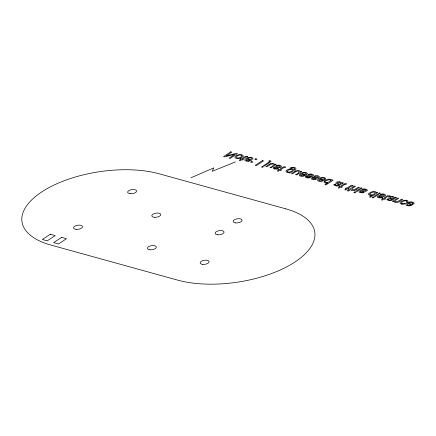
<?xml version="1.0" encoding="UTF-8"?>
<svg xmlns="http://www.w3.org/2000/svg" width="436" height="436" viewBox="0 0 436 436"><rect width="100%" height="100%" fill="white"/><g stroke="black" fill="none" stroke-linecap="round" stroke-linejoin="round"><path stroke-width="0.65" d="M340.429 183.442C340.745 181.474 335.257 182.559 338.009 183.638M393.457 198.162C393.763 196.058 388.302 197.306 391.059 198.32A12.797 5.81 -8.5 0 1 392.269 198.892M324.166 181.43C325.823 179.528 328.831 178.624 331.213 179.578A2.387 1.085 -8.5 0 1 331.583 180.019L331.567 180.33L332.227 179.899L333.186 180.166L325.975 184.913L324.945 184.624L327.534 182.924M368.709 193.758C370.36 191.851 373.374 190.952 375.75 191.905A2.387 1.085 -8.5 0 1 376.121 192.341L376.105 192.658L376.764 192.222L377.723 192.489L370.518 197.236L369.488 196.952L372.072 195.246M407.693 202.162L406.319 202.19A2.621 1.188 -8.5 0 0 406.837 201.394A2.06 0.937 -8.5 0 0 405.883 200.871M280.953 167.141C282.648 165.773 279.334 164.917 278.299 165.124A2.758 1.254 -8.5 0 0 276.364 165.533C275.192 165.844 277.04 166.312 277.53 165.822A1.624 0.736 -8.5 0 1 278.364 165.707L279.858 166.007L280.206 166.557A1.052 0.48 -8.5 0 1 280.119 166.672A1.085 0.491 -8.5 0 1 279.901 166.835L279.819 166.874A0.785 0.354 -8.5 0 1 279.536 166.966L275.241 166.797A1.886 0.856 -8.5 0 0 274.811 166.868A2.033 0.921 -8.5 0 0 273.95 167.184A2.142 0.976 -8.5 0 0 273.317 167.718A2.24 1.019 -8.5 0 0 273.301 168.247L273.563 168.509A4.224 1.918 -8.5 0 0 273.704 168.601A4.18 1.897 -8.5 0 0 274.495 168.917M313.048 176.024C314.743 174.667 311.435 173.8 310.399 174.008A2.758 1.254 -8.5 0 0 308.465 174.416C307.287 174.727 309.14 175.196 309.625 174.705A1.624 0.736 -8.5 0 1 310.465 174.591L311.953 174.891L312.307 175.441A1.052 0.48 -8.5 0 1 312.22 175.555A1.085 0.491 -8.5 0 1 312.002 175.719L311.92 175.757A0.785 0.354 -8.5 0 1 311.636 175.85L307.336 175.681A1.886 0.856 -8.5 0 0 306.911 175.752A2.033 0.921 -8.5 0 0 306.05 176.068M338.472 184.924L338.423 184.635A17.271 7.843 -8.5 0 0 337.126 184.074L336.766 183.921A7.112 3.226 -8.5 0 1 336.341 183.73C334.87 182.978 337.044 181.616 338.096 181.758A2.235 1.014 -8.5 0 1 338.701 181.736L339.693 181.861M339.693 184.112L339.208 184.215A12.797 5.81 -8.5 0 0 337.998 183.643M356.13 189.611L359.438 187.431L358.403 187.142L354.114 189.791L352.026 189.567L352.043 188.679L355.498 186.341L354.463 186.052L347.252 190.799L348.288 191.088L350.92 189.622A3.014 1.368 -8.5 0 0 351.612 190.238L351.852 190.325M269.399 164.241L266.025 166.465L267.061 166.748L270.282 164.634A8.208 3.728 -8.5 0 1 270.827 164.307C275.29 162.911 273.628 166.59 269.944 167.549L270.979 167.833L276.201 164.394L275.274 164.138L274.511 164.645L274.478 164.198A2.829 1.286 -8.5 0 0 273.982 163.718L272.031 163.358L270.211 163.778M294.943 171.31L291.575 173.533L292.611 173.817L295.826 171.702A8.208 3.728 -8.5 0 1 296.371 171.375C300.677 169.893 299.281 173.839 295.488 174.618L296.529 174.901L301.75 171.462L300.824 171.206L300.055 171.713L300.028 171.266A2.829 1.286 -8.5 0 0 299.527 170.792L297.575 170.427L295.755 170.847M338.45 184.935L337.72 185.289A0.943 0.431 -8.5 0 1 337.393 185.36A1.728 0.785 -8.5 0 1 336.679 185.365L336.303 185.316A3.859 1.749 -8.5 0 1 336.014 185.256A4.436 2.017 -8.5 0 1 335.518 185.098L335.099 184.848M392.444 199.966L394.814 198.418A19.042 8.644 -8.5 0 1 395.109 198.238L395.414 198.058A3.003 1.363 -8.5 0 1 396.417 197.661L395.332 197.361A2.959 1.346 -8.5 0 0 394.487 197.731A4.758 2.158 -8.5 0 0 392.803 196.5M342.364 183.382L342.064 183.556A19.042 8.644 -8.5 0 0 341.77 183.736L339.393 185.289A6.382 2.899 -8.5 0 1 338.805 185.632C337.426 187.06 330.75 184.472 335.317 184.134M344.827 184.379C347.318 184.493 347.361 183.294 344.522 183.725A0.97 0.441 -8.5 0 0 344.375 183.779L344.064 183.927A10.012 4.545 -8.5 0 0 343.306 184.395L340.298 186.374L339.54 186.161L338.848 186.613L339.611 186.826L338.314 187.676L338.816 188.314L340.641 187.109L341.682 187.398L342.369 186.946L341.328 186.657L344.38 184.646A4.18 1.897 -8.5 0 1 344.822 184.379M190.93 177.768L213.842 167.871L212.158 171.337L235.396 161.936M380.503 194.352C379.347 194.685 381.189 195.126 381.674 194.641A1.624 0.736 -8.5 0 1 382.514 194.532L384.002 194.832L384.35 195.377A1.052 0.48 -8.5 0 1 384.269 195.497A1.085 0.491 -8.5 0 1 384.051 195.655L383.963 195.699A0.785 0.354 -8.5 0 1 383.68 195.791L379.385 195.617A1.886 0.856 -8.5 0 0 378.96 195.693A2.033 0.921 -8.5 0 0 378.094 196.004A2.142 0.976 -8.5 0 0 377.462 196.538A2.24 1.019 -8.5 0 0 377.451 197.067L377.707 197.328A4.224 1.918 -8.5 0 0 377.849 197.421A4.18 1.897 -8.5 0 0 378.639 197.737L380.759 197.966L382.525 197.443L381.631 197.083L379.44 197.279A4.611 2.093 -8.5 0 1 379.124 197.181L378.639 196.892A0.888 0.403 -8.5 0 1 379.211 196.276M290.207 169.397L288.485 170.089A7.178 3.259 -8.5 0 0 288.114 170.329L287.319 171.146A2.126 0.965 -8.5 0 0 287.286 171.321L287.297 171.43M409.84 205.214L409.715 205.236A2.12 0.965 -8.5 0 1 408.238 205.247L408.14 205.22M307.178 176.357A1.27 0.578 -8.5 0 1 307.811 176.324A4.485 2.038 -8.5 0 1 308.012 176.329L309.991 176.52A11.995 5.445 -8.5 0 0 310.737 176.569L310.901 176.575M389.724 200.048L389.348 199.999A3.859 1.749 -8.5 0 1 389.059 199.933A4.436 2.017 -8.5 0 1 388.563 199.781L388.171 199.557M405.856 200.255L406.505 200.353A4.714 2.142 -8.5 0 1 406.946 200.467M293.651 167.315L295.597 167.909L296.006 168.863A2.262 1.025 -8.5 0 1 295.913 169.021L290.033 173.103L289.073 172.841L289.706 172.427L289.003 172.536A2.823 1.281 -8.5 0 1 287.591 172.52L287.171 172.427A3.384 1.537 -8.5 0 1 286.125 170.912M388.362 198.816C383.827 199.241 390.443 201.688 391.85 200.315A6.382 2.899 -8.5 0 0 392.433 199.966M392.743 196.543L391.751 196.413A2.235 1.014 -8.5 0 0 391.147 196.44C390.209 196.309 387.915 197.541 389.392 198.407A7.112 3.226 -8.5 0 0 389.817 198.603L390.182 198.751M401.747 204.119L401.621 204.092A4.823 2.191 -8.5 0 1 401.273 203.999A3.984 1.809 -8.5 0 1 400.226 203.416A3.101 1.412 -8.5 0 1 400.188 202.511A5.984 2.714 -8.5 0 1 401.692 201.252L403.207 200.549A3.319 1.504 -8.5 0 1 405.862 200.255M247.01 160.628L247.114 160.65A2.12 0.965 -8.5 0 0 248.585 160.644L248.705 160.622A2.959 1.341 -8.5 0 0 250.051 160.067L246.672 159.135A2.436 1.106 -8.5 0 0 246.934 160.682M301.38 175.675L301.478 175.697A2.12 0.965 -8.5 0 0 302.949 175.692L303.075 175.664A2.959 1.341 -8.5 0 0 304.421 175.114M274.495 168.917L276.615 169.141L278.381 168.623L277.487 168.263L275.296 168.46A4.611 2.093 -8.5 0 1 274.974 168.356L274.495 168.073A0.888 0.403 -8.5 0 1 275.067 167.457A1.27 0.578 -8.5 0 1 275.71 167.44A4.485 2.038 -8.5 0 1 275.912 167.446L277.89 167.637A11.995 5.445 -8.5 0 0 278.637 167.686L278.8 167.691A2.098 0.954 -8.5 0 0 280.975 167.151M304.453 175.125L301.042 174.182A2.436 1.106 -8.5 0 0 301.298 175.724M394.934 202.233L394.575 202.07A2.769 1.254 -8.5 0 1 394.139 201.574L394.144 201.225L393.403 201.71L392.465 201.454L397.692 198.015L398.727 198.304L395.278 200.636L394.978 201.11L395.25 201.53L397.365 201.743L401.621 199.099L402.657 199.388L399.158 201.688A6.12 2.78 -8.5 0 1 398.477 202.086A2.687 1.221 -8.5 0 1 397.55 202.402A2.861 1.297 -8.5 0 1 395.043 202.184M391.474 199.312L391.724 199.465L390.765 199.971A0.943 0.431 -8.5 0 1 390.443 200.037A1.728 0.785 -8.5 0 1 389.724 200.048M392.258 198.898L392.743 198.794A3.973 1.804 -8.5 0 0 393.441 198.227M369.837 194.271L370.638 193.203A7.635 3.466 -8.5 0 1 371.009 192.952L373.238 192.123A1.94 0.883 -8.5 0 1 375.243 192.707L374.366 193.818A7.739 3.515 -8.5 0 1 373.984 194.064L371.952 194.843A1.967 0.894 -8.5 0 1 369.815 194.276M243.125 156.251A3.711 1.684 -8.5 0 0 241.849 154.802A4.921 2.235 -8.5 0 0 241.451 154.676L240.786 154.573A3.461 1.57 -8.5 0 0 238.999 154.644A3.319 1.504 -8.5 0 0 238.083 154.862L236.007 155.881L234.988 156.965A3.21 1.455 -8.5 0 0 234.977 157.44A3.82 1.733 -8.5 0 0 236.05 158.268A4.829 2.191 -8.5 0 0 236.639 158.431L237.13 158.513A3.499 1.591 -8.5 0 0 240.35 158.132L241.833 157.396A8.889 4.033 -8.5 0 0 242.291 157.074L242.994 156.371A3.117 1.417 -8.5 0 0 243.065 156.251M248.52 161.216A3.608 1.64 -8.5 0 0 248.891 161.162A3.472 1.575 -8.5 0 0 249.981 160.889L251.904 159.898L247.343 158.639L248.395 158.143A2.436 1.106 -8.5 0 1 249.114 157.946C249.877 157.821 251.872 157.658 251.665 158.878C254.428 160.214 252.613 156.709 250.487 157.292A3.406 1.548 -8.5 0 0 247.768 157.641L246.253 158.361A7.412 3.363 -8.5 0 0 245.784 158.677L244.934 159.576A3.499 1.586 -8.5 0 0 244.836 159.941A3.662 1.662 -8.5 0 0 244.852 160.116A3.444 1.564 -8.5 0 0 245.501 160.824L245.877 160.988A4.72 2.142 -8.5 0 0 246.329 161.118L246.803 161.211A3.39 1.537 -8.5 0 0 248.52 161.222M269.41 164.247A6.872 3.123 -8.5 0 1 270.146 163.8M293.651 167.32A3.275 1.488 -8.5 0 0 292.425 167.288L292.289 167.31A2 0.91 -8.5 0 0 291.281 167.544L290.507 167.947L291.64 168.143A1.352 0.61 -8.5 0 1 292.572 167.844A2.414 1.095 -8.5 0 1 293.771 167.974L294.692 168.389L294.616 169.015A1.488 0.676 -8.5 0 1 294.518 169.114L294.442 169.179A10.971 4.981 -8.5 0 1 293.815 169.626L293.455 169.528A2.769 1.259 -8.5 0 0 292.747 168.983L291.531 168.737A2.889 1.313 -8.5 0 0 290.142 168.808L289.782 168.879A5.123 2.327 -8.5 0 0 286.229 170.912M290.202 169.386A2.115 0.959 -8.5 0 1 292.616 170.056L291.848 170.999A6.872 3.117 -8.5 0 1 291.493 171.239L290.158 171.855A2.207 1.003 -8.5 0 1 289.668 171.975L289.548 171.997A2.055 0.932 -8.5 0 1 287.264 171.435M294.954 171.315A6.872 3.123 -8.5 0 1 295.69 170.868M313.075 176.035A2.098 0.954 -8.5 0 1 310.884 176.602M307.167 176.34A0.888 0.403 -8.5 0 0 306.584 176.923L307.075 177.239A4.611 2.093 -8.5 0 0 307.396 177.343L309.587 177.147L310.481 177.507L308.715 178.024L306.59 177.801A4.18 1.897 -8.5 0 1 305.8 177.485A4.224 1.918 -8.5 0 1 305.663 177.392L305.402 177.13A2.24 1.019 -8.5 0 1 305.418 176.602A2.142 0.976 -8.5 0 1 306.05 176.068M313.07 177.986A1.27 0.578 -8.5 0 1 313.702 177.953A4.485 2.038 -8.5 0 1 313.904 177.964L315.882 178.15A11.995 5.445 -8.5 0 0 316.629 178.199L316.792 178.204A2.098 0.954 -8.5 0 0 318.967 177.665C320.602 176.248 317.332 175.452 316.291 175.637A2.758 1.254 -8.5 0 0 314.356 176.051C313.179 176.357 315.032 176.825 315.517 176.335A1.624 0.736 -8.5 0 1 316.356 176.226L317.849 176.52L318.198 177.071A1.052 0.48 -8.5 0 1 318.111 177.19A1.085 0.491 -8.5 0 1 317.893 177.348L317.811 177.387A0.785 0.354 -8.5 0 1 317.528 177.479L313.228 177.31A1.886 0.856 -8.5 0 0 312.803 177.381A2.033 0.921 -8.5 0 0 311.942 177.697A2.142 0.976 -8.5 0 0 311.309 178.231A2.24 1.019 -8.5 0 0 311.293 178.76L311.555 179.022A4.224 1.918 -8.5 0 0 311.696 179.114A4.18 1.897 -8.5 0 0 312.487 179.43L314.607 179.654L316.373 179.136L315.479 178.776L313.288 178.973A4.611 2.093 -8.5 0 1 312.966 178.869L312.487 178.586A0.888 0.403 -8.5 0 1 313.059 177.97M319.637 180.798A2.436 1.106 -8.5 0 1 319.375 179.256L322.787 180.199A2.959 1.341 -8.5 0 1 321.425 180.76L321.283 180.766A2.12 0.965 -8.5 0 1 319.811 180.771M327.55 182.973A3.025 1.373 -8.5 0 1 324.722 182.788A3.025 1.373 -8.5 0 1 324.324 181.447M339.753 181.817A4.758 2.158 -8.5 0 1 341.437 183.049A2.959 1.346 -8.5 0 1 342.282 182.679L343.366 182.978A3.003 1.363 -8.5 0 0 342.364 183.376M335.022 184.859A2.131 0.97 -8.5 0 1 335.36 184.145M340.391 183.551A3.973 1.804 -8.5 0 1 339.677 184.106M356.114 189.606A5.597 2.54 -8.5 0 1 354.997 190.238M354.959 190.33A2.736 1.243 -8.5 0 1 351.95 190.276M372.088 195.295A3.025 1.373 -8.5 0 1 369.265 195.115A3.025 1.373 -8.5 0 1 368.861 193.769M380.514 194.358A2.758 1.254 -8.5 0 1 382.454 193.933C383.467 193.791 386.808 194.543 385.097 195.966A2.098 0.954 -8.5 0 1 382.933 196.538L382.786 196.505A11.995 5.445 -8.5 0 1 382.04 196.456L380.061 196.271A4.485 2.038 -8.5 0 0 379.86 196.255A1.27 0.578 -8.5 0 0 379.227 196.293M388.073 199.541A2.131 0.97 -8.5 0 1 388.411 198.821M390.171 198.756A17.271 7.843 -8.5 0 1 391.479 199.306M405.894 200.86A2.093 0.948 -8.5 0 0 404.374 200.876L402.635 201.596A7.837 3.559 -8.5 0 0 402.248 201.841L401.349 202.893A2.158 0.981 -8.5 0 0 401.954 203.503A2.638 1.199 -8.5 0 0 402.205 203.579M402.134 203.639A2.049 0.932 -8.5 0 0 404.581 203.247L405.464 203.617A3.177 1.444 -8.5 0 1 401.703 204.157M406.973 200.451A3.39 1.542 -8.5 0 1 407.747 202.168M408.063 205.274A2.436 1.106 -8.5 0 1 407.802 203.726L411.219 204.669A2.959 1.341 -8.5 0 1 409.851 205.231M241.827 155.919L241.054 156.905A6.818 3.096 -8.5 0 1 240.694 157.145L239.331 157.772A2.278 1.036 -8.5 0 1 238.83 157.892A2.278 1.036 -8.5 0 1 236.247 157.189A2.164 0.981 -8.5 0 1 236.29 157.004L237.01 156.219A6.638 3.014 -8.5 0 1 237.495 155.897L238.879 155.292A2.18 0.992 -8.5 0 1 239.26 155.205A2.24 1.019 -8.5 0 1 241.822 155.843L241.827 155.919M306.094 173.653L305.87 174.177L307.053 174.4L307.435 173.566L306.737 172.792L304.851 172.34A3.406 1.548 -8.5 0 0 302.137 172.689L300.617 173.403A7.412 3.363 -8.5 0 0 300.153 173.724L299.303 174.623A3.499 1.586 -8.5 0 0 299.205 174.989A3.662 1.662 -8.5 0 0 299.221 175.163A3.444 1.564 -8.5 0 0 299.864 175.871L300.24 176.03A4.72 2.142 -8.5 0 0 300.693 176.166L301.167 176.258A3.39 1.537 -8.5 0 0 302.889 176.264A3.608 1.64 -8.5 0 0 303.254 176.209A3.472 1.575 -8.5 0 0 304.344 175.931L306.268 174.945L301.712 173.686L302.758 173.19A2.436 1.106 -8.5 0 1 303.478 172.994L305.238 172.999L306.094 173.653M324.433 178.727L324.21 179.25L325.392 179.474L325.768 178.646L325.076 177.866L323.19 177.414A3.406 1.548 -8.5 0 0 320.471 177.763L318.956 178.482A7.412 3.363 -8.5 0 0 318.487 178.798L317.637 179.697A3.499 1.586 -8.5 0 0 317.539 180.063A3.662 1.662 -8.5 0 0 317.555 180.237A3.444 1.564 -8.5 0 0 318.198 180.945L318.58 181.104A4.72 2.142 -8.5 0 0 319.032 181.24L319.506 181.332A3.39 1.537 -8.5 0 0 321.223 181.338A3.608 1.64 -8.5 0 0 321.594 181.283A3.472 1.575 -8.5 0 0 322.678 181.005L324.607 180.019L320.046 178.76L321.098 178.264A2.436 1.106 -8.5 0 1 321.812 178.068L323.572 178.073L324.433 178.727M412.859 203.198L412.636 203.726L413.819 203.944L414.2 203.116L413.502 202.337L411.617 201.884A3.406 1.548 -8.5 0 0 408.897 202.233L407.382 202.953A7.412 3.363 -8.5 0 0 406.913 203.269L406.063 204.168A3.499 1.586 -8.5 0 0 405.971 204.533A3.662 1.662 -8.5 0 0 405.987 204.707A3.444 1.564 -8.5 0 0 406.63 205.416L407.006 205.579A4.72 2.142 -8.5 0 0 407.458 205.71L407.933 205.803A3.39 1.537 -8.5 0 0 409.649 205.814A3.608 1.64 -8.5 0 0 410.02 205.754A3.472 1.575 -8.5 0 0 411.11 205.481L413.034 204.489L408.478 203.231L409.524 202.735A2.436 1.106 -8.5 0 1 410.243 202.538L411.998 202.549L412.859 203.198M367.308 190.129L366.812 190.854A2.098 0.954 -8.5 0 1 364.594 191.464L364.447 191.431A11.995 5.445 -8.5 0 1 363.7 191.382L361.722 191.197A4.485 2.038 -8.5 0 0 361.526 191.181A1.27 0.578 -8.5 0 0 360.888 191.219A0.888 0.403 -8.5 0 0 360.294 191.791L360.785 192.107A4.611 2.093 -8.5 0 0 361.106 192.205L363.297 192.009L364.191 192.369L362.425 192.892L360.305 192.663A4.18 1.897 -8.5 0 1 359.509 192.347A4.224 1.918 -8.5 0 1 359.373 192.254L359.111 191.993A2.24 1.019 -8.5 0 1 359.128 191.464A2.142 0.976 -8.5 0 1 359.76 190.93A2.033 0.921 -8.5 0 1 360.621 190.614A1.886 0.856 -8.5 0 1 361.046 190.543L365.346 190.717A0.785 0.354 -8.5 0 0 365.63 190.625L365.711 190.581A1.085 0.491 -8.5 0 0 365.929 190.423A1.052 0.48 -8.5 0 0 366.017 190.303L365.668 189.753L364.174 189.458A1.624 0.736 -8.5 0 0 363.335 189.567C362.85 190.047 361.008 189.611 362.163 189.279A2.758 1.254 -8.5 0 1 364.115 188.859L366.436 189.284L367.308 190.129M330.684 180.488L329.829 181.49A7.739 3.515 -8.5 0 1 329.442 181.741L327.414 182.515A1.967 0.894 -8.5 0 1 325.272 181.948L326.101 180.875A7.635 3.466 -8.5 0 1 326.471 180.629L328.7 179.801A1.94 0.883 -8.5 0 1 330.701 180.379L330.684 180.488M269.655 161.473L269.355 161.816A7.804 3.543 -8.5 0 1 268.914 162.127L263.426 165.745L264.461 166.029L271.001 161.478A1.581 0.719 -8.5 0 0 270.892 161.053L270.369 160.797A3.973 1.804 -8.5 0 0 269.361 160.606L268.805 161.156L269.655 161.473M50.325 234.246L42.357 239.489L47.224 240.835L55.187 235.593L50.325 234.246M61.612 237.369L53.644 242.618L58.511 243.964L66.474 238.715L61.612 237.369M230.791 151.826L223.581 156.573L224.725 156.889L234.813 154.388L229.156 158.115L230.224 158.415L237.435 153.663L236.29 153.347L226.197 155.854L231.859 152.12L230.791 151.826M240.628 158.791L239.942 159.244L240.699 159.456L239.408 160.306L239.904 160.939L241.729 159.74L242.77 160.028L243.457 159.571L242.416 159.287L245.473 157.276A4.18 1.897 -8.5 0 1 245.909 157.004C248.406 157.124 248.438 155.925 245.61 156.35A0.97 0.441 -8.5 0 0 245.463 156.404L245.157 156.557A10.012 4.545 -8.5 0 0 244.394 157.02L241.386 158.998L240.628 158.791M251.632 161.538L250.624 162.197L251.801 162.524L252.809 161.865L251.632 161.538M255.845 158.759L254.837 159.423L256.019 159.75L257.027 159.085L255.845 158.759M262.428 160.584L255.218 165.331L256.335 165.642L263.546 160.889L262.428 160.584M262.467 166.372L261.442 167.053L262.477 167.337L263.502 166.661L262.467 166.372M278.615 169.304L277.923 169.757L278.686 169.964L277.389 170.819L277.89 171.452L279.716 170.253L280.757 170.541L281.443 170.084L280.403 169.795L283.455 167.784A4.18 1.897 -8.5 0 1 283.896 167.517C286.37 167.637 286.414 166.432 283.596 166.863A0.97 0.441 -8.5 0 0 283.449 166.917L283.138 167.07A10.012 4.545 -8.5 0 0 282.381 167.533L279.372 169.511L278.615 169.304M346.086 187.976L345.399 188.428L346.157 188.641L344.865 189.491L345.361 190.123L347.187 188.924L348.228 189.213L348.914 188.755L347.873 188.472L350.931 186.461A4.18 1.897 -8.5 0 1 351.372 186.188C353.874 186.308 353.934 185.115 351.067 185.534A0.97 0.441 -8.5 0 0 350.92 185.589L350.615 185.741A10.012 4.545 -8.5 0 0 349.857 186.205L346.843 188.183L346.086 187.976M354.833 191.944L353.814 192.614L354.85 192.903L355.869 192.232L354.833 191.944M361.024 187.867L355.798 191.306L356.833 191.595L362.06 188.156L361.024 187.867M373.167 197.018L372.148 197.688L373.189 197.977L374.202 197.306L373.167 197.018M379.358 192.941L374.137 196.38L375.173 196.669L380.394 193.23L379.358 192.941M382.759 198.124L382.072 198.576L382.83 198.789L381.538 199.639L382.034 200.277L383.86 199.072L384.901 199.361L385.593 198.909L384.547 198.62L387.604 196.609A4.18 1.897 -8.5 0 1 388.045 196.342L389.332 196.44L390.264 195.971L387.789 195.671A0.97 0.441 -8.5 0 0 387.593 195.742L387.288 195.889A10.012 4.545 -8.5 0 0 386.53 196.358L383.517 198.336L382.759 198.124M285.776 208.833L159.167 173.795A84.006 38.139 -8.5 0 0 41.763 191.916A84.006 38.139 -8.5 0 0 50.963 245.07L177.572 280.108A84.006 38.139 -8.5 0 0 294.981 261.992A84.006 38.139 -8.5 0 0 285.776 208.833M202.636 264.38A4.518 2.049 -8.5 0 0 209.095 261.627A4.518 2.049 -8.5 0 0 202.141 260.859A4.518 2.049 -8.5 0 0 202.636 264.38M149.886 249.779A4.518 2.049 -8.5 0 0 156.339 247.027A4.518 2.049 -8.5 0 0 149.385 246.264A4.518 2.049 -8.5 0 0 149.886 249.779M235.636 222.905A4.518 2.049 -8.5 0 0 242.094 220.153A4.518 2.049 -8.5 0 0 235.14 219.384A4.518 2.049 -8.5 0 0 235.636 222.905M217.602 234.781A4.518 2.049 -8.5 0 0 224.06 232.028A4.518 2.049 -8.5 0 0 217.106 231.265A4.518 2.049 -8.5 0 0 217.602 234.781M154.3 217.264A4.518 2.049 -8.5 0 0 160.759 214.512A4.518 2.049 -8.5 0 0 153.799 213.744A4.518 2.049 -8.5 0 0 154.3 217.264M130.13 193.704A4.518 2.049 -8.5 0 0 136.588 190.952A4.518 2.049 -8.5 0 0 129.634 190.189A4.518 2.049 -8.5 0 0 130.13 193.704M76.028 229.341A4.518 2.049 -8.5 0 0 82.486 226.589A4.518 2.049 -8.5 0 0 75.532 225.821A4.518 2.049 -8.5 0 0 76.028 229.341"/></g></svg>
